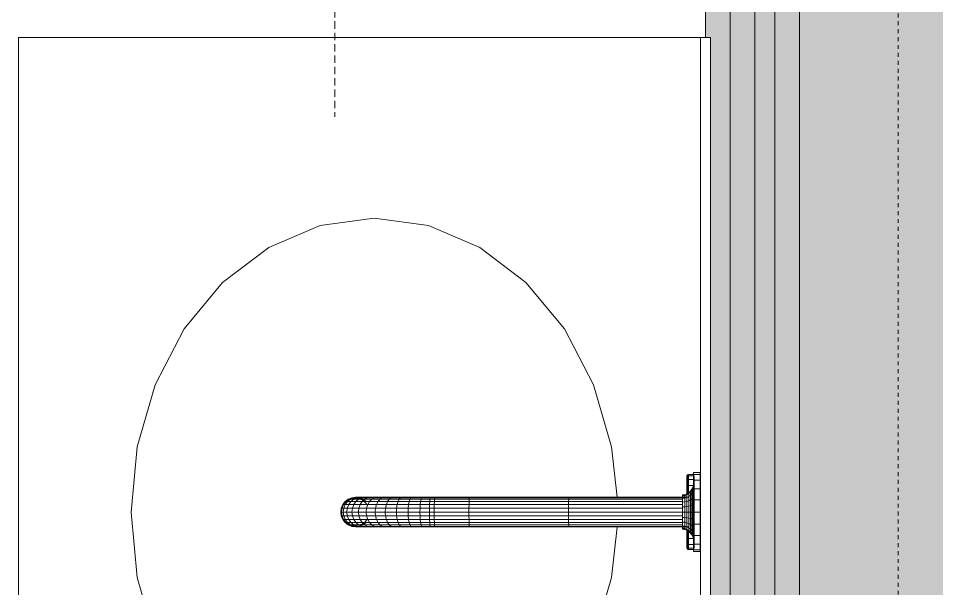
# Model space of a CAD drawing. Header units: inches. Extents: x -4058 to -1781, y 9814 to 12264.
# Drawn here: x -2938.57 to -2915.36, y 11463.67 to 11478.09 of the extents above; entities that cross this region are included whole.
import ezdxf

# ---------------------------------------------------------------- set-up
doc = ezdxf.new("R2010")
doc.units = ezdxf.units.IN
doc.header["$MEASUREMENT"] = 0
doc.linetypes.add('Dash 3_32_', pattern=[0.1875, 0.09375, -0.09375])
doc.linetypes.add('Hidden', pattern=[0.28125, 0.1875, -0.09375])
for name, color, linetype, lineweight in [('0-1', 7, 'Continuous', 5), ('0-2', 7, 'Continuous', 9), ('A-DETL-1', 90, 'Dash 3_32_', 9), ('A-WALL-1', 7, 'Continuous', 9), ('I-WALL-2', 10, 'Continuous', 5), ('I-WALL-3', 7, 'Continuous', 9), ('P-SANR-FIXT', 6, 'Continuous', 9), ('P-SANR-FIXT-1', 7, 'Hidden', 9), ('P-SANR-FIXT-2', 7, 'Continuous', 9)]:
    doc.layers.add(name, color=color, linetype=linetype, lineweight=lineweight)

# ---------------------------------------------------------------- blocks, each defined once
blk = doc.blocks.new('Plbg-Sink Wall Mounted-UH - T11839_dwg-791503-UNIT PLANS - 1ST FLOOR')
at = {"layer": 'P-SANR-FIXT'}
for p, q in [((-4.541, 1.001), (-4.548, 1.001)), ((-4.548, 0.993), (-4.548, 1.001)), ((-4.548, 0.952), (-4.541, 0.952)), ((-4.541, 1.001), (-4.371, 0.998)), ((-4.541, 0.952), (-4.541, 1.001)), ((-4.541, 0.952), (-4.374, 0.952)), ((-4.541, 0.952), (-4.541, 0.81)), ((-4.379, 0.937), (-4.385, 0.881)), ((-4.371, 0.998), (-4.379, 0.937)), ((-4.374, 0.952), (-4.371, 0.998)), ((-4.374, 0.952), (-4.369, 0.945)), ((-4.374, 0.952), (-4.374, 0.81)), ((-4.374, 0.952), (-4.374, 0.81)), ((-4.374, 0.952), (-4.369, 0.945)), ((-4.373, 0.923), (-4.374, 0.952)), ((-4.374, 0.952), (-4.369, 0.945)), ((-4.244, 0.949), (-4.374, 0.949)), ((-4.369, 0.945), (-4.374, 0.918)), ((-4.371, 0.998), (-4.369, 0.945)), ((-4.371, 0.998), (-4.369, 0.945)), ((-4.369, 0.945), (-4.369, 0.804)), ((-4.244, 0.949), (-4.222, 0.944)), ((-4.244, 0.949), (-4.244, 0.916)), ((-4.222, 0.944), (-4.208, 0.931)), ((-4.222, 0.912), (-4.222, 0.944)), ((-4.222, 0.944), (-4.222, 0.912)), ((-4.208, 0.931), (-4.204, 0.908)), ((-4.208, 0.931), (-4.208, 0.899)), ((-4.208, 0.931), (-4.208, 0.899)), ((-4.548, 0.81), (-4.541, 0.81)), ((-4.541, 0.81), (-4.374, 0.81)), ((-4.541, 0.81), (-4.541, 0.588)), ((-4.385, 0.881), (-4.386, 0.824)), ((-4.386, 0.784), (-4.386, 0.824)), ((-4.386, 0.824), (-4.382, 0.758)), ((-4.386, 0.824), (-4.386, 0.784)), ((-4.386, 0.784), (-4.386, 0.667)), ((-4.386, 0.667), (-4.386, 0.784)), ((-4.382, 0.758), (-4.37, 0.694)), ((-4.374, 0.81), (-4.374, 0.588)), ((-4.374, 0.81), (-4.369, 0.804)), ((-4.244, 0.916), (-4.369, 0.916)), ((-4.244, 0.821), (-4.369, 0.821)), ((-4.369, 0.804), (-4.369, 0.584)), ((-4.244, 0.916), (-4.222, 0.912)), ((-4.244, 0.916), (-4.244, 0.821)), ((-4.244, 0.821), (-4.222, 0.818)), ((-4.244, 0.821), (-4.244, 0.671)), ((-4.222, 0.912), (-4.222, 0.818)), ((-4.222, 0.912), (-4.208, 0.899)), ((-4.222, 0.818), (-4.222, 0.668)), ((-4.222, 0.818), (-4.208, 0.806)), ((-4.208, 0.899), (-4.204, 0.877)), ((-4.208, 0.899), (-4.208, 0.806)), ((-4.208, 0.899), (-4.204, 0.877)), ((-4.208, 0.806), (-4.204, 0.787)), ((-4.208, 0.806), (-4.208, 0.658)), ((-4.208, 0.806), (-4.204, 0.787)), ((-4.204, 0.877), (-4.204, 0.908)), ((-4.204, 0.908), (-4.204, 0.877)), ((-4.204, 0.908), (-4.204, 0.888)), ((-4.204, 0.858), (-4.204, 0.888)), ((-4.204, 0.888), (-4.204, 0.858)), ((-4.204, 0.877), (-4.204, 0.787)), ((-4.204, 0.787), (-4.204, 0.877)), ((-4.204, 0.877), (-4.204, 0.858)), ((-4.204, 0.877), (-4.204, 0.858)), ((-4.204, 0.461), (-4.204, 0.858)), ((-4.204, 0.858), (-4.204, 0.769)), ((-4.204, 0.858), (-4.204, 0.461)), ((-4.204, 0.858), (-4.204, 0.769)), ((-4.204, 0.787), (-4.204, 0.642)), ((-4.204, 0.642), (-4.204, 0.787)), ((-4.204, 0.787), (-4.204, 0.769)), ((-4.204, 0.787), (-4.204, 0.769)), ((-4.204, 0.628), (-4.204, 0.769)), ((-4.204, 0.769), (-4.204, 0.461)), ((-4.204, 0.628), (-4.204, 0.769)), ((-4.204, 0.461), (-4.204, 0.769)), ((-4.548, 0.596), (-4.548, 0.588)), ((-4.548, 0.588), (-4.541, 0.588)), ((-4.541, 0.588), (-4.374, 0.588)), ((-4.541, 0.588), (-4.541, 0.309)), ((-4.386, 0.667), (-4.386, 0.485)), ((-4.386, 0.485), (-4.386, 0.667)), ((-4.386, 0.485), (-4.386, 0.255)), ((-4.386, 0.342), (-4.386, 0.485)), ((-4.374, 0.588), (-4.369, 0.584)), ((-4.374, 0.588), (-4.374, 0.309)), ((-4.37, 0.694), (-4.353, 0.629)), ((-4.37, 0.558), (-4.353, 0.509)), ((-4.244, 0.671), (-4.369, 0.671)), ((-4.369, 0.655), (-4.353, 0.599)), ((-4.369, 0.584), (-4.369, 0.307)), ((-4.353, 0.629), (-4.332, 0.577)), ((-4.353, 0.599), (-4.353, 0.629)), ((-4.353, 0.629), (-4.353, 0.599)), ((-4.353, 0.599), (-4.332, 0.549)), ((-4.353, 0.599), (-4.353, 0.509)), ((-4.353, 0.509), (-4.332, 0.467)), ((-4.353, 0.509), (-4.353, 0.37)), ((-4.332, 0.577), (-4.298, 0.53)), ((-4.332, 0.549), (-4.332, 0.577)), ((-4.332, 0.549), (-4.298, 0.504)), ((-4.332, 0.549), (-4.332, 0.467)), ((-4.332, 0.467), (-4.298, 0.429)), ((-4.332, 0.467), (-4.332, 0.339)), ((-4.298, 0.53), (-4.253, 0.49)), ((-4.298, 0.504), (-4.298, 0.53)), ((-4.298, 0.504), (-4.253, 0.466)), ((-4.298, 0.504), (-4.298, 0.429)), ((-4.253, 0.49), (-4.201, 0.459)), ((-4.253, 0.466), (-4.253, 0.49)), ((-4.253, 0.466), (-4.201, 0.437)), ((-4.253, 0.466), (-4.253, 0.397)), ((-4.244, 0.671), (-4.222, 0.668)), ((-4.244, 0.671), (-4.244, 0.485)), ((-4.222, 0.668), (-4.222, 0.472)), ((-4.222, 0.668), (-4.208, 0.658)), ((-4.208, 0.658), (-4.204, 0.642)), ((-4.208, 0.658), (-4.208, 0.465)), ((-4.208, 0.658), (-4.204, 0.642)), ((-4.204, 0.642), (-4.204, 0.461)), ((-4.204, 0.461), (-4.204, 0.642)), ((-4.204, 0.642), (-4.204, 0.628)), ((-4.204, 0.642), (-4.204, 0.628)), ((-4.204, 0.461), (-4.204, 0.628)), ((-4.204, 0.461), (-4.204, 0.628)), ((-4.204, 0.461), (-4.204, 0.628)), ((-4.204, 0.461), (-4.204, 0.628)), ((-4.548, 0.309), (-4.548, 0.304)), ((-4.548, 0.309), (-4.541, 0.309)), ((-4.541, 0.309), (-4.374, 0.309)), ((-4.541, 0.309), (-4.541, 0)), ((-4.386, 0.255), (-4.386, 0)), ((-4.374, 0.309), (-4.369, 0.307)), ((-4.374, 0.309), (-4.374, 0)), ((-4.369, 0.405), (-4.353, 0.37)), ((-4.369, 0.307), (-4.369, 0)), ((-4.353, 0.37), (-4.332, 0.339)), ((-4.353, 0.37), (-4.353, 0.194)), ((-4.332, 0.339), (-4.298, 0.312)), ((-4.332, 0.339), (-4.332, 0.178)), ((-4.298, 0.429), (-4.253, 0.397)), ((-4.298, 0.429), (-4.298, 0.312)), ((-4.298, 0.312), (-4.253, 0.288)), ((-4.298, 0.312), (-4.298, 0.164)), ((-4.253, 0.397), (-4.201, 0.372)), ((-4.253, 0.397), (-4.253, 0.288)), ((-4.253, 0.288), (-4.201, 0.27)), ((-4.253, 0.288), (-4.253, 0.151)), ((-1.217, 0.377), (-4.251, 0.377)), ((-4.201, 0.459), (-4.147, 0.44)), ((-4.201, 0.437), (-4.201, 0.459)), ((-4.201, 0.437), (-4.147, 0.419)), ((-4.201, 0.437), (-4.201, 0.372)), ((-4.201, 0.372), (-4.147, 0.356)), ((-4.201, 0.372), (-4.201, 0.27)), ((-4.201, 0.27), (-4.147, 0.259)), ((-4.201, 0.27), (-4.201, 0.142)), ((-4.147, 0.44), (-4.093, 0.435)), ((-4.147, 0.419), (-4.147, 0.44)), ((-4.147, 0.419), (-4.093, 0.413)), ((-4.147, 0.419), (-4.147, 0.356)), ((-4.147, 0.356), (-4.093, 0.352)), ((-4.147, 0.356), (-4.147, 0.259)), ((-4.147, 0.259), (-4.093, 0.255)), ((-4.147, 0.259), (-4.147, 0.136)), ((-4.094, 0.383), (-4.133, 0.383)), ((-4.088, 0.389), (-4.094, 0.383)), ((-4.088, 0.37), (-4.094, 0.364)), ((-4.088, 0.315), (-4.094, 0.31)), ((-4.093, 0.435), (-4.088, 0.428)), ((-4.093, 0.413), (-4.093, 0.435)), ((-4.093, 0.435), (-4.088, 0.407)), ((-4.093, 0.413), (-4.093, 0.352)), ((-4.093, 0.413), (-4.088, 0.407)), ((-4.093, 0.413), (-4.088, 0.407)), ((-1.215, 0.364), (-4.093, 0.364)), ((-4.093, 0.352), (-4.088, 0.347)), ((-4.093, 0.352), (-4.093, 0.255)), ((-1.214, 0.326), (-4.093, 0.326)), ((-1.212, 0.266), (-4.093, 0.266)), ((-4.093, 0.255), (-4.088, 0.252)), ((-4.093, 0.255), (-4.093, 0.134)), ((-4.088, 0.407), (-4.088, 0.428)), ((-4.088, 0.428), (-4.088, 0.407)), ((-4.088, 0.389), (-4.088, 0.428)), ((-4.088, 0.377), (-4.088, 0.407)), ((-4.088, 0.407), (-4.088, 0.347)), ((-4.088, 0.407), (-4.088, 0.37)), ((-4.088, 0.407), (-4.088, 0.377)), ((-4.088, 0.37), (-4.088, 0.389)), ((-4.088, 0.389), (-4.088, 0.37)), ((-4.088, 0.37), (-4.088, 0.315)), ((-4.088, 0.347), (-4.088, 0.252)), ((-4.088, 0.347), (-4.088, 0.315)), ((-4.088, 0.315), (-4.088, 0.229)), ((-4.088, 0.252), (-4.088, 0.132)), ((-4.088, 0.252), (-4.088, 0.229)), ((1.295, 0.377), (-1.217, 0.377)), ((-1.215, 0.364), (-1.217, 0.377)), ((-1.214, 0.326), (-1.215, 0.364)), ((-1.215, 0.364), (1.299, 0.364)), ((-1.212, 0.266), (-1.214, 0.326)), ((1.302, 0.326), (-1.214, 0.326)), ((-1.211, 0.188), (-1.212, 0.266)), ((-1.212, 0.266), (1.304, 0.266)), ((1.295, 0.377), (2.171, 0.377)), ((1.299, 0.364), (1.295, 0.377)), ((1.302, 0.326), (1.299, 0.364)), ((1.299, 0.364), (2.175, 0.364)), ((1.304, 0.266), (1.302, 0.326)), ((1.302, 0.326), (2.179, 0.326)), ((1.306, 0.188), (1.304, 0.266)), ((1.304, 0.266), (2.182, 0.266)), ((2.28, 0.377), (2.171, 0.377)), ((2.175, 0.364), (2.171, 0.377)), ((2.287, 0.364), (2.175, 0.364)), ((2.179, 0.326), (2.175, 0.364)), ((2.293, 0.326), (2.179, 0.326)), ((2.182, 0.266), (2.179, 0.326)), ((2.298, 0.266), (2.182, 0.266)), ((2.184, 0.188), (2.182, 0.266)), ((2.492, 0.377), (2.28, 0.377)), ((2.287, 0.364), (2.28, 0.377)), ((2.293, 0.326), (2.287, 0.364)), ((2.506, 0.364), (2.287, 0.364)), ((2.298, 0.266), (2.293, 0.326)), ((2.519, 0.326), (2.293, 0.326)), ((2.302, 0.188), (2.298, 0.266)), ((2.53, 0.266), (2.298, 0.266)), ((2.749, 0.377), (2.492, 0.377)), ((2.506, 0.364), (2.492, 0.377)), ((2.519, 0.326), (2.506, 0.364)), ((2.506, 0.364), (2.774, 0.364)), ((2.53, 0.266), (2.519, 0.326)), ((2.798, 0.326), (2.519, 0.326)), ((2.539, 0.188), (2.53, 0.266)), ((2.53, 0.266), (2.818, 0.266)), ((2.749, 0.377), (2.994, 0.377)), ((2.774, 0.364), (2.749, 0.377)), ((2.798, 0.326), (2.774, 0.364)), ((2.774, 0.364), (3.032, 0.364)), ((2.818, 0.266), (2.798, 0.326)), ((2.798, 0.326), (3.068, 0.326)), ((2.833, 0.188), (2.818, 0.266)), ((2.818, 0.266), (3.099, 0.266)), ((3.225, 0.377), (2.994, 0.377)), ((3.032, 0.364), (2.994, 0.377)), ((3.068, 0.326), (3.032, 0.364)), ((3.032, 0.364), (3.276, 0.364)), ((3.099, 0.266), (3.068, 0.326)), ((3.324, 0.326), (3.068, 0.326)), ((3.122, 0.188), (3.099, 0.266)), ((3.099, 0.266), (3.365, 0.266)), ((3.225, 0.377), (3.437, 0.377)), ((3.276, 0.364), (3.225, 0.377)), ((3.324, 0.326), (3.276, 0.364)), ((3.276, 0.364), (3.499, 0.364)), ((3.365, 0.266), (3.324, 0.326)), ((3.324, 0.326), (3.557, 0.326)), ((3.396, 0.188), (3.365, 0.266)), ((3.365, 0.266), (3.607, 0.266)), ((3.629, 0.377), (3.437, 0.377)), ((3.499, 0.364), (3.437, 0.377)), ((3.557, 0.326), (3.499, 0.364)), ((3.499, 0.364), (3.7, 0.364)), ((3.607, 0.266), (3.557, 0.326)), ((3.766, 0.326), (3.557, 0.326)), ((3.645, 0.188), (3.607, 0.266)), ((3.607, 0.266), (3.823, 0.266)), ((3.629, 0.377), (3.796, 0.377)), ((3.7, 0.364), (3.629, 0.377)), ((3.766, 0.326), (3.7, 0.364)), ((3.7, 0.364), (3.875, 0.364)), ((3.823, 0.266), (3.766, 0.326)), ((3.766, 0.326), (3.948, 0.326)), ((3.935, 0.377), (3.796, 0.377)), ((3.87, 0.365), (3.796, 0.377)), ((3.867, 0.188), (3.823, 0.266)), ((3.823, 0.266), (4.011, 0.266)), ((3.929, 0.243), (3.874, 0.172)), ((3.948, 0.326), (3.875, 0.364)), ((3.875, 0.364), (4.02, 0.364)), ((3.984, 0.326), (3.906, 0.266)), ((3.928, 0.243), (3.999, 0.298)), ((4, 0.298), (3.929, 0.243)), ((3.935, 0.377), (4.043, 0.377)), ((4.02, 0.364), (3.935, 0.377)), ((4.011, 0.266), (3.948, 0.326)), ((4.1, 0.326), (3.948, 0.326)), ((4.075, 0.364), (3.984, 0.326)), ((3.999, 0.298), (4.082, 0.332)), ((3.999, 0.298), (4.083, 0.332)), ((3.999, 0.298), (4, 0.298)), ((4.083, 0.332), (4, 0.298)), ((4.06, 0.188), (4.011, 0.266)), ((4.011, 0.266), (4.169, 0.266)), ((4.1, 0.326), (4.02, 0.364)), ((4.02, 0.364), (4.134, 0.364)), ((4.117, 0.377), (4.043, 0.377)), ((4.134, 0.364), (4.043, 0.377)), ((4.172, 0.377), (4.075, 0.364)), ((4.082, 0.332), (4.083, 0.332)), ((4.172, 0.344), (4.083, 0.332)), ((4.169, 0.266), (4.1, 0.326)), ((4.1, 0.326), (4.219, 0.326)), ((4.172, 0.377), (4.107, 0.368)), ((4.117, 0.377), (4.154, 0.377)), ((4.212, 0.364), (4.117, 0.377)), ((4.219, 0.326), (4.134, 0.364)), ((4.134, 0.364), (4.212, 0.364)), ((4.154, 0.377), (4.136, 0.374)), ((4.168, 0.377), (4.142, 0.374)), ((4.172, 0.377), (4.144, 0.373)), ((4.172, 0.377), (4.144, 0.373)), ((4.172, 0.377), (4.144, 0.373)), ((4.168, 0.377), (4.154, 0.377)), ((4.251, 0.364), (4.154, 0.377)), ((4.172, 0.373), (4.155, 0.372)), ((4.168, 0.377), (4.172, 0.377)), ((4.265, 0.364), (4.168, 0.377)), ((4.221, 0.188), (4.169, 0.266)), ((4.169, 0.266), (4.292, 0.266)), ((4.27, 0.364), (4.172, 0.377)), ((4.27, 0.364), (4.172, 0.377)), ((4.27, 0.364), (4.172, 0.377)), ((4.27, 0.364), (4.172, 0.377)), ((4.172, 0.377), (4.172, 0.373)), ((4.27, 0.364), (4.172, 0.373)), ((4.27, 0.364), (4.172, 0.373)), ((4.261, 0.332), (4.172, 0.344)), ((4.301, 0.326), (4.212, 0.364)), ((4.212, 0.364), (4.251, 0.364)), ((4.292, 0.266), (4.219, 0.326)), ((4.301, 0.326), (4.219, 0.326)), ((4.341, 0.326), (4.251, 0.364)), ((4.251, 0.364), (4.265, 0.364)), ((4.344, 0.298), (4.261, 0.332)), ((4.356, 0.326), (4.265, 0.364)), ((4.265, 0.364), (4.27, 0.364)), ((4.36, 0.326), (4.27, 0.364)), ((4.36, 0.326), (4.27, 0.364)), ((4.36, 0.326), (4.27, 0.364)), ((4.36, 0.326), (4.27, 0.364)), ((4.36, 0.326), (4.27, 0.364)), ((4.359, 0.323), (4.27, 0.364)), ((4.348, 0.188), (4.292, 0.266)), ((4.292, 0.266), (4.377, 0.266)), ((4.377, 0.266), (4.301, 0.326)), ((4.301, 0.326), (4.341, 0.326)), ((4.418, 0.266), (4.341, 0.326)), ((4.356, 0.326), (4.341, 0.326)), ((4.433, 0.266), (4.356, 0.326)), ((4.438, 0.266), (4.359, 0.323)), ((4.438, 0.266), (4.359, 0.323)), ((4.438, 0.266), (4.36, 0.326)), ((4.438, 0.266), (4.36, 0.326)), ((4.438, 0.266), (4.36, 0.326)), ((4.438, 0.266), (4.36, 0.326)), ((4.435, 0.188), (4.377, 0.266)), ((4.377, 0.266), (4.418, 0.266)), ((4.478, 0.188), (4.418, 0.266)), ((4.418, 0.266), (4.433, 0.266)), ((4.493, 0.188), (4.433, 0.266)), ((4.498, 0.188), (4.438, 0.266)), ((4.498, 0.188), (4.438, 0.266)), ((4.498, 0.188), (4.438, 0.266)), ((4.498, 0.188), (4.438, 0.266)), ((4.498, 0.188), (4.438, 0.266)), ((4.495, 0.187), (4.438, 0.266)), ((-4.548, 0.011), (-4.548, 0)), ((-4.369, 0.213), (-4.353, 0.194)), ((-4.353, 0.194), (-4.332, 0.178)), ((-4.353, 0.194), (-4.353, 0)), ((-4.332, 0.178), (-4.298, 0.164)), ((-4.332, 0.178), (-4.332, 0)), ((-4.298, 0.164), (-4.253, 0.151)), ((-4.298, 0.164), (-4.298, 0)), ((-4.253, 0.151), (-4.201, 0.142)), ((-4.253, 0.151), (-4.253, 0)), ((-4.253, 0), (-4.201, 0)), ((-4.201, 0.142), (-4.147, 0.136)), ((-4.201, 0.142), (-4.201, 0)), ((-4.201, 0), (-4.147, 0)), ((-4.201, 0), (-4.201, -0.142)), ((-4.147, 0.136), (-4.093, 0.134)), ((-4.147, 0.136), (-4.147, 0)), ((-4.147, 0), (-4.093, 0)), ((-4.147, 0), (-4.147, -0.136)), ((-4.088, 0.229), (-4.094, 0.225)), ((-4.088, 0.12), (-4.094, 0.118)), ((-4.088, 0), (-4.094, 0)), ((-1.211, 0.188), (-4.093, 0.188)), ((-4.093, 0.134), (-4.088, 0.132)), ((-4.093, 0.134), (-4.093, 0)), ((-4.088, 0.132), (-4.093, 0)), ((-1.21, 0.097), (-4.093, 0.097)), ((-4.093, 0), (-4.093, -0.134)), ((-4.093, 0), (-4.088, 0)), ((-1.21, 0), (-4.093, 0)), ((-4.088, 0.229), (-4.088, 0.12)), ((-4.088, 0.132), (-4.088, 0)), ((-4.088, 0.132), (-4.088, 0.12)), ((-4.088, 0.12), (-4.088, 0)), ((-4.088, 0), (-4.088, -0.132)), ((-4.088, 0), (-4.088, -0.12)), ((-1.21, 0.097), (-1.211, 0.188)), ((1.306, 0.188), (-1.211, 0.188)), ((-1.21, 0), (-1.21, 0.097)), ((-1.21, 0.097), (1.308, 0.097)), ((-1.21, -0.098), (-1.21, 0)), ((1.308, 0), (-1.21, 0)), ((1.308, 0.097), (1.306, 0.188)), ((1.306, 0.188), (2.184, 0.188)), ((1.308, 0), (1.308, 0.097)), ((1.308, 0.097), (2.186, 0.097)), ((1.308, -0.098), (1.308, 0)), ((1.308, 0), (2.186, 0)), ((2.302, 0.188), (2.184, 0.188)), ((2.186, 0.097), (2.184, 0.188)), ((2.304, 0.097), (2.186, 0.097)), ((2.186, 0), (2.186, 0.097)), ((2.305, 0), (2.186, 0)), ((2.186, -0.098), (2.186, 0)), ((2.304, 0.097), (2.302, 0.188)), ((2.539, 0.188), (2.302, 0.188)), ((2.305, 0), (2.304, 0.097)), ((2.544, 0.097), (2.304, 0.097)), ((2.304, -0.098), (2.305, 0)), ((2.546, 0), (2.305, 0)), ((2.544, 0.097), (2.539, 0.188)), ((2.833, 0.188), (2.539, 0.188)), ((2.546, 0), (2.544, 0.097)), ((2.544, 0.097), (2.843, 0.097)), ((2.544, -0.098), (2.546, 0)), ((2.846, 0), (2.546, 0)), ((2.843, 0.097), (2.833, 0.188)), ((2.833, 0.188), (3.122, 0.188)), ((2.846, 0), (2.843, 0.097)), ((2.843, 0.097), (3.137, 0.097)), ((2.843, -0.098), (2.846, 0)), ((2.846, 0), (3.142, 0)), ((3.137, 0.097), (3.122, 0.188)), ((3.396, 0.188), (3.122, 0.188)), ((3.142, 0), (3.137, 0.097)), ((3.137, 0.097), (3.416, 0.097)), ((3.137, -0.098), (3.142, 0)), ((3.423, 0), (3.142, 0)), ((3.416, 0.097), (3.396, 0.188)), ((3.396, 0.188), (3.645, 0.188)), ((3.423, 0), (3.416, 0.097)), ((3.416, 0.097), (3.669, 0.097)), ((3.416, -0.098), (3.423, 0)), ((3.423, 0), (3.677, 0)), ((3.669, 0.097), (3.645, 0.188)), ((3.867, 0.188), (3.645, 0.188)), ((3.677, 0), (3.669, 0.097)), ((3.669, 0.097), (3.894, 0.097)), ((3.669, -0.098), (3.677, 0)), ((3.904, 0), (3.677, 0)), ((3.894, 0.097), (3.867, 0.188)), ((3.867, 0.188), (4.06, 0.188)), ((3.904, 0), (3.894, 0.097)), ((3.894, 0.097), (4.09, 0.097)), ((3.894, -0.098), (3.904, 0)), ((3.904, 0), (4.101, 0)), ((4.09, 0.097), (4.06, 0.188)), ((4.221, 0.188), (4.06, 0.188)), ((4.101, 0), (4.09, 0.097)), ((4.09, 0.097), (4.254, 0.097)), ((4.09, -0.098), (4.101, 0)), ((4.266, 0), (4.101, 0)), ((4.254, 0.097), (4.221, 0.188)), ((4.221, 0.188), (4.348, 0.188)), ((4.266, 0), (4.254, 0.097)), ((4.254, 0.097), (4.383, 0.097)), ((4.383, 0.097), (4.348, 0.188)), ((4.435, 0.188), (4.348, 0.188)), ((4.395, 0), (4.383, 0.097)), ((4.383, 0.097), (4.472, 0.097)), ((4.472, 0.097), (4.435, 0.188)), ((4.435, 0.188), (4.478, 0.188)), ((4.485, 0), (4.472, 0.097)), ((4.472, 0.097), (4.515, 0.097)), ((4.515, 0.097), (4.478, 0.188)), ((4.493, 0.188), (4.478, 0.188)), ((4.531, 0.097), (4.493, 0.188)), ((4.493, 0.188), (4.498, 0.188)), ((4.498, 0.188), (4.495, 0.187)), ((4.536, 0.097), (4.495, 0.187)), ((4.536, 0.097), (4.495, 0.187)), ((4.536, 0.097), (4.498, 0.188)), ((4.536, 0.097), (4.498, 0.188)), ((4.536, 0.097), (4.498, 0.188)), ((4.536, 0.097), (4.498, 0.188)), ((4.528, 0), (4.515, 0.097)), ((4.515, 0.097), (4.531, 0.097)), ((4.544, 0), (4.531, 0.097)), ((4.531, 0.097), (4.536, 0.097)), ((4.549, 0), (4.536, 0.097)), ((4.549, 0), (4.536, 0.097)), ((4.549, 0), (4.536, 0.097)), ((4.549, 0), (4.536, 0.097)), ((4.549, 0), (4.536, 0.097)), ((4.544, 0.011), (4.536, 0.097)), ((-4.548, 0), (-4.541, 0)), ((-4.541, 0), (-4.374, 0)), ((-4.541, 0), (-4.541, -0.309)), ((-4.386, 0), (-4.386, -0.255)), ((-4.374, 0), (-4.369, 0)), ((-4.374, 0), (-4.374, -0.309)), ((-4.369, 0), (-4.369, -0.307)), ((-4.369, 0), (-4.353, 0)), ((-4.369, -0.213), (-4.353, -0.194)), ((-4.353, 0), (-4.332, 0)), ((-4.353, 0), (-4.353, -0.194)), ((-4.353, -0.194), (-4.332, -0.178)), ((-4.353, -0.194), (-4.353, -0.37)), ((-4.332, 0), (-4.298, 0)), ((-4.332, 0), (-4.332, -0.178)), ((-4.332, -0.178), (-4.298, -0.164)), ((-4.332, -0.178), (-4.332, -0.339)), ((-4.298, 0), (-4.253, 0)), ((-4.298, 0), (-4.298, -0.164)), ((-4.298, -0.164), (-4.253, -0.151)), ((-4.298, -0.164), (-4.298, -0.312)), ((-4.253, 0), (-4.253, -0.151)), ((-4.253, -0.151), (-4.201, -0.142)), ((-4.253, -0.151), (-4.253, -0.288)), ((-4.201, -0.142), (-4.147, -0.136)), ((-4.201, -0.142), (-4.201, -0.27)), ((-4.147, -0.136), (-4.093, -0.134)), ((-4.147, -0.136), (-4.147, -0.259)), ((-4.088, -0.12), (-4.094, -0.118)), ((-4.088, -0.229), (-4.094, -0.225)), ((-1.21, -0.098), (-4.093, -0.098)), ((-4.093, -0.134), (-4.088, -0.132)), ((-4.093, -0.134), (-4.093, -0.255)), ((-1.211, -0.188), (-4.093, -0.188)), ((-4.088, -0.12), (-4.088, -0.229)), ((-4.088, -0.132), (-4.088, -0.12)), ((-4.088, -0.132), (-4.088, -0.252)), ((-4.088, -0.229), (-4.088, -0.315)), ((-4.088, -0.252), (-4.088, -0.229)), ((-1.212, -0.266), (-1.211, -0.188)), ((-1.211, -0.188), (-1.21, -0.098)), ((1.306, -0.188), (-1.211, -0.188)), ((-1.21, -0.098), (1.308, -0.098)), ((1.304, -0.266), (1.306, -0.188)), ((1.306, -0.188), (1.308, -0.098)), ((1.306, -0.188), (2.184, -0.188)), ((1.308, -0.098), (2.186, -0.098)), ((2.182, -0.266), (2.184, -0.188)), ((2.184, -0.188), (2.186, -0.098)), ((2.302, -0.188), (2.184, -0.188)), ((2.304, -0.098), (2.186, -0.098)), ((2.298, -0.266), (2.302, -0.188)), ((2.302, -0.188), (2.304, -0.098)), ((2.539, -0.188), (2.302, -0.188)), ((2.544, -0.098), (2.304, -0.098)), ((2.53, -0.266), (2.539, -0.188)), ((2.539, -0.188), (2.544, -0.098)), ((2.833, -0.188), (2.539, -0.188)), ((2.544, -0.098), (2.843, -0.098)), ((2.818, -0.266), (2.833, -0.188)), ((2.833, -0.188), (2.843, -0.098)), ((2.833, -0.188), (3.122, -0.188)), ((2.843, -0.098), (3.137, -0.098)), ((3.099, -0.266), (3.122, -0.188)), ((3.122, -0.188), (3.137, -0.098)), ((3.396, -0.188), (3.122, -0.188)), ((3.137, -0.098), (3.416, -0.098)), ((3.365, -0.266), (3.396, -0.188)), ((3.396, -0.188), (3.416, -0.098)), ((3.396, -0.188), (3.645, -0.188)), ((3.416, -0.098), (3.669, -0.098)), ((3.607, -0.266), (3.645, -0.188)), ((3.645, -0.188), (3.669, -0.098)), ((3.867, -0.188), (3.645, -0.188)), ((3.669, -0.098), (3.894, -0.098)), ((3.823, -0.266), (3.867, -0.188)), ((3.867, -0.188), (3.894, -0.098)), ((3.867, -0.188), (4.06, -0.188)), ((3.928, -0.243), (3.873, -0.172)), ((3.894, -0.098), (4.09, -0.098)), ((4.011, -0.266), (4.06, -0.188)), ((4.06, -0.188), (4.09, -0.098)), ((4.221, -0.188), (4.06, -0.188)), ((4.09, -0.098), (4.254, -0.098)), ((4.169, -0.266), (4.221, -0.188)), ((4.221, -0.188), (4.254, -0.098)), ((4.221, -0.188), (4.348, -0.188)), ((4.254, -0.098), (4.266, 0)), ((4.254, -0.098), (4.383, -0.098)), ((4.266, 0), (4.395, 0)), ((4.292, -0.266), (4.348, -0.188)), ((4.348, -0.188), (4.383, -0.098)), ((4.435, -0.188), (4.348, -0.188)), ((4.377, -0.266), (4.435, -0.188)), ((4.383, -0.098), (4.395, 0)), ((4.383, -0.098), (4.472, -0.098)), ((4.485, 0), (4.395, 0)), ((4.418, -0.266), (4.478, -0.188)), ((4.433, -0.266), (4.493, -0.188)), ((4.435, -0.188), (4.472, -0.098)), ((4.435, -0.188), (4.478, -0.188)), ((4.438, -0.266), (4.495, -0.187)), ((4.438, -0.266), (4.495, -0.187)), ((4.438, -0.266), (4.498, -0.188)), ((4.438, -0.266), (4.498, -0.188)), ((4.438, -0.266), (4.498, -0.188)), ((4.438, -0.266), (4.498, -0.188)), ((4.472, -0.098), (4.485, 0)), ((4.472, -0.098), (4.515, -0.098)), ((4.478, -0.188), (4.515, -0.098)), ((4.493, -0.188), (4.478, -0.188)), ((4.485, 0), (4.528, 0)), ((4.493, -0.188), (4.531, -0.098)), ((4.493, -0.188), (4.498, -0.188)), ((4.495, -0.187), (4.536, -0.098)), ((4.498, -0.188), (4.495, -0.187)), ((4.498, -0.188), (4.536, -0.098)), ((4.498, -0.188), (4.536, -0.098)), ((4.498, -0.188), (4.536, -0.098)), ((4.498, -0.188), (4.536, -0.098)), ((4.498, -0.188), (4.536, -0.098)), ((4.515, -0.098), (4.528, 0)), ((4.515, -0.098), (4.531, -0.098)), ((4.544, 0), (4.528, 0)), ((4.531, -0.098), (4.544, 0)), ((4.531, -0.098), (4.536, -0.098)), ((4.536, -0.098), (4.549, 0)), ((4.536, -0.098), (4.549, 0)), ((4.536, -0.098), (4.545, 0)), ((4.536, -0.098), (4.549, 0)), ((4.536, -0.098), (4.545, 0)), ((4.536, -0.098), (4.549, 0)), ((4.544, 0), (4.549, 0)), ((4.549, 0), (4.545, 0)), ((-4.548, -0.309), (-4.541, -0.309)), ((-4.541, -0.309), (-4.374, -0.309)), ((-4.541, -0.309), (-4.541, -0.588)), ((-4.386, -0.255), (-4.386, -0.485)), ((-4.386, -0.485), (-4.386, -0.342)), ((-4.374, -0.309), (-4.369, -0.307)), ((-4.374, -0.309), (-4.374, -0.588)), ((-4.369, -0.307), (-4.369, -0.584)), ((-4.369, -0.405), (-4.353, -0.37)), ((-4.353, -0.37), (-4.332, -0.339)), ((-4.353, -0.37), (-4.353, -0.509)), ((-4.332, -0.339), (-4.298, -0.312)), ((-4.332, -0.339), (-4.332, -0.467)), ((-4.332, -0.467), (-4.298, -0.429)), ((-4.298, -0.312), (-4.253, -0.288)), ((-4.298, -0.312), (-4.298, -0.429)), ((-4.298, -0.429), (-4.253, -0.397)), ((-4.298, -0.429), (-4.298, -0.504)), ((-4.253, -0.288), (-4.201, -0.27)), ((-4.253, -0.288), (-4.253, -0.397)), ((-4.253, -0.397), (-4.201, -0.372)), ((-4.253, -0.397), (-4.253, -0.466)), ((-4.253, -0.466), (-4.201, -0.437)), ((-4.253, -0.49), (-4.201, -0.459)), ((-1.217, -0.377), (-4.251, -0.377)), ((-4.204, -0.461), (-4.204, -0.642)), ((-4.204, -0.642), (-4.204, -0.461)), ((-4.204, -0.461), (-4.204, -0.858)), ((-4.204, -0.858), (-4.204, -0.461)), ((-4.204, -0.461), (-4.204, -0.628)), ((-4.204, -0.461), (-4.204, -0.628)), ((-4.204, -0.461), (-4.204, -0.769)), ((-4.204, -0.461), (-4.204, -0.628)), ((-4.204, -0.461), (-4.204, -0.628)), ((-4.204, -0.461), (-4.204, -0.769)), ((-4.201, -0.27), (-4.147, -0.259)), ((-4.201, -0.27), (-4.201, -0.372)), ((-4.201, -0.372), (-4.147, -0.356)), ((-4.201, -0.372), (-4.201, -0.437)), ((-4.201, -0.437), (-4.147, -0.419)), ((-4.201, -0.437), (-4.201, -0.459)), ((-4.201, -0.459), (-4.147, -0.44)), ((-4.147, -0.259), (-4.093, -0.255)), ((-4.147, -0.259), (-4.147, -0.356)), ((-4.147, -0.356), (-4.093, -0.352)), ((-4.147, -0.356), (-4.147, -0.419)), ((-4.147, -0.419), (-4.093, -0.413)), ((-4.147, -0.419), (-4.147, -0.44)), ((-4.147, -0.44), (-4.093, -0.435)), ((-4.094, -0.383), (-4.133, -0.383)), ((-4.088, -0.315), (-4.094, -0.31)), ((-4.088, -0.37), (-4.094, -0.364)), ((-4.088, -0.389), (-4.094, -0.383)), ((-4.093, -0.255), (-4.088, -0.252)), ((-4.093, -0.255), (-4.093, -0.352)), ((-1.212, -0.266), (-4.093, -0.266)), ((-1.214, -0.326), (-4.093, -0.326)), ((-4.093, -0.352), (-4.088, -0.347)), ((-4.093, -0.352), (-4.093, -0.413)), ((-1.215, -0.364), (-4.093, -0.364)), ((-4.093, -0.413), (-4.088, -0.407)), ((-4.093, -0.413), (-4.088, -0.407)), ((-4.093, -0.413), (-4.088, -0.407)), ((-4.088, -0.407), (-4.093, -0.435)), ((-4.093, -0.435), (-4.093, -0.413)), ((-4.093, -0.413), (-4.093, -0.435)), ((-4.093, -0.435), (-4.088, -0.428)), ((-4.093, -0.435), (-4.088, -0.428)), ((-4.088, -0.252), (-4.088, -0.347)), ((-4.088, -0.315), (-4.088, -0.37)), ((-4.088, -0.347), (-4.088, -0.315)), ((-4.088, -0.347), (-4.088, -0.407)), ((-4.088, -0.37), (-4.088, -0.389)), ((-4.088, -0.389), (-4.088, -0.37)), ((-4.088, -0.407), (-4.088, -0.37)), ((-4.088, -0.407), (-4.088, -0.377)), ((-4.088, -0.407), (-4.088, -0.377)), ((-4.088, -0.428), (-4.088, -0.389)), ((-4.088, -0.407), (-4.088, -0.428)), ((-4.088, -0.428), (-4.088, -0.407)), ((-1.217, -0.377), (-1.215, -0.364)), ((1.295, -0.377), (-1.217, -0.377)), ((-1.215, -0.364), (-1.214, -0.326)), ((-1.215, -0.364), (1.299, -0.364)), ((-1.214, -0.326), (-1.212, -0.266)), ((1.302, -0.326), (-1.214, -0.326)), ((-1.212, -0.266), (1.304, -0.266)), ((1.295, -0.377), (1.299, -0.364)), ((1.295, -0.377), (2.171, -0.377)), ((1.299, -0.364), (1.302, -0.326)), ((1.299, -0.364), (2.175, -0.364)), ((1.302, -0.326), (1.304, -0.266)), ((1.302, -0.326), (2.179, -0.326)), ((1.304, -0.266), (2.182, -0.266)), ((2.171, -0.377), (2.175, -0.364)), ((2.28, -0.377), (2.171, -0.377)), ((2.175, -0.364), (2.179, -0.326)), ((2.287, -0.364), (2.175, -0.364)), ((2.179, -0.326), (2.182, -0.266)), ((2.293, -0.326), (2.179, -0.326)), ((2.298, -0.266), (2.182, -0.266)), ((2.28, -0.377), (2.287, -0.364)), ((2.492, -0.377), (2.28, -0.377)), ((2.287, -0.364), (2.293, -0.326)), ((2.506, -0.364), (2.287, -0.364)), ((2.293, -0.326), (2.298, -0.266)), ((2.519, -0.326), (2.293, -0.326)), ((2.53, -0.266), (2.298, -0.266)), ((2.492, -0.377), (2.506, -0.364)), ((2.749, -0.377), (2.492, -0.377)), ((2.506, -0.364), (2.519, -0.326)), ((2.506, -0.364), (2.774, -0.364)), ((2.519, -0.326), (2.53, -0.266)), ((2.798, -0.326), (2.519, -0.326)), ((2.53, -0.266), (2.818, -0.266)), ((2.749, -0.377), (2.774, -0.364)), ((2.749, -0.377), (2.994, -0.377)), ((2.774, -0.364), (2.798, -0.326)), ((2.774, -0.364), (3.032, -0.364)), ((2.798, -0.326), (2.818, -0.266)), ((2.798, -0.326), (3.068, -0.326)), ((2.818, -0.266), (3.099, -0.266)), ((2.994, -0.377), (3.032, -0.364)), ((3.225, -0.377), (2.994, -0.377)), ((3.032, -0.364), (3.068, -0.326)), ((3.032, -0.364), (3.276, -0.364)), ((3.068, -0.326), (3.099, -0.266)), ((3.324, -0.326), (3.068, -0.326)), ((3.099, -0.266), (3.365, -0.266)), ((3.225, -0.377), (3.276, -0.364)), ((3.225, -0.377), (3.437, -0.377)), ((3.276, -0.364), (3.324, -0.326)), ((3.276, -0.364), (3.499, -0.364)), ((3.324, -0.326), (3.365, -0.266)), ((3.324, -0.326), (3.557, -0.326)), ((3.365, -0.266), (3.607, -0.266)), ((3.437, -0.377), (3.499, -0.364)), ((3.629, -0.377), (3.437, -0.377)), ((3.499, -0.364), (3.557, -0.326)), ((3.499, -0.364), (3.7, -0.364)), ((3.557, -0.326), (3.607, -0.266)), ((3.766, -0.326), (3.557, -0.326)), ((3.607, -0.266), (3.823, -0.266)), ((3.629, -0.377), (3.7, -0.364)), ((3.629, -0.377), (3.796, -0.377)), ((3.7, -0.364), (3.766, -0.326)), ((3.7, -0.364), (3.875, -0.364)), ((3.766, -0.326), (3.823, -0.266)), ((3.766, -0.326), (3.948, -0.326)), ((3.796, -0.377), (3.87, -0.365)), ((3.935, -0.377), (3.796, -0.377)), ((3.823, -0.266), (4.011, -0.266)), ((3.875, -0.364), (3.948, -0.326)), ((3.875, -0.364), (4.02, -0.364)), ((3.906, -0.266), (3.984, -0.326)), ((3.999, -0.298), (3.928, -0.243)), ((3.929, -0.243), (4, -0.298)), ((3.935, -0.377), (4.02, -0.364)), ((3.935, -0.377), (4.043, -0.377)), ((3.948, -0.326), (4.011, -0.266)), ((4.1, -0.326), (3.948, -0.326)), ((3.984, -0.326), (4.075, -0.364)), ((3.999, -0.298), (4, -0.298)), ((4.082, -0.332), (4, -0.298)), ((4, -0.298), (4.083, -0.332)), ((4.011, -0.266), (4.169, -0.266)), ((4.02, -0.364), (4.1, -0.326)), ((4.02, -0.364), (4.134, -0.364)), ((4.043, -0.377), (4.134, -0.364)), ((4.117, -0.377), (4.043, -0.377)), ((4.075, -0.364), (4.172, -0.377)), ((4.082, -0.332), (4.083, -0.332)), ((4.083, -0.332), (4.172, -0.344)), ((4.1, -0.326), (4.169, -0.266)), ((4.1, -0.326), (4.219, -0.326)), ((4.107, -0.368), (4.172, -0.377)), ((4.117, -0.377), (4.212, -0.364)), ((4.117, -0.377), (4.154, -0.377)), ((4.134, -0.364), (4.219, -0.326)), ((4.134, -0.364), (4.212, -0.364)), ((4.136, -0.374), (4.154, -0.377)), ((4.142, -0.374), (4.168, -0.377)), ((4.144, -0.373), (4.172, -0.377)), ((4.144, -0.373), (4.172, -0.377)), ((4.154, -0.377), (4.251, -0.364)), ((4.168, -0.377), (4.154, -0.377)), ((4.155, -0.372), (4.172, -0.373)), ((4.155, -0.372), (4.172, -0.373)), ((4.168, -0.377), (4.265, -0.364)), ((4.168, -0.377), (4.172, -0.377)), ((4.169, -0.266), (4.292, -0.266)), ((4.172, -0.344), (4.261, -0.332)), ((4.172, -0.377), (4.27, -0.364)), ((4.172, -0.377), (4.27, -0.364)), ((4.172, -0.377), (4.27, -0.364)), ((4.172, -0.377), (4.27, -0.364)), ((4.172, -0.377), (4.27, -0.364)), ((4.172, -0.373), (4.27, -0.364)), ((4.172, -0.377), (4.172, -0.373)), ((4.212, -0.364), (4.301, -0.326)), ((4.212, -0.364), (4.251, -0.364)), ((4.219, -0.326), (4.292, -0.266)), ((4.301, -0.326), (4.219, -0.326)), ((4.251, -0.364), (4.341, -0.326)), ((4.251, -0.364), (4.265, -0.364)), ((4.344, -0.298), (4.261, -0.332)), ((4.261, -0.332), (4.344, -0.298)), ((4.265, -0.364), (4.356, -0.326)), ((4.265, -0.364), (4.27, -0.364)), ((4.27, -0.364), (4.359, -0.323)), ((4.27, -0.364), (4.359, -0.323)), ((4.27, -0.364), (4.36, -0.326)), ((4.27, -0.364), (4.36, -0.326)), ((4.27, -0.364), (4.36, -0.326)), ((4.27, -0.364), (4.36, -0.326)), ((4.292, -0.266), (4.377, -0.266)), ((4.301, -0.326), (4.377, -0.266)), ((4.301, -0.326), (4.341, -0.326)), ((4.341, -0.326), (4.418, -0.266)), ((4.356, -0.326), (4.341, -0.326)), ((4.344, -0.298), (4.415, -0.243)), ((4.344, -0.298), (4.415, -0.243)), ((4.344, -0.298), (4.415, -0.243)), ((4.356, -0.326), (4.433, -0.266)), ((4.359, -0.323), (4.438, -0.266)), ((4.36, -0.326), (4.438, -0.266)), ((4.36, -0.326), (4.438, -0.266)), ((4.36, -0.326), (4.438, -0.266)), ((4.36, -0.326), (4.438, -0.266)), ((4.36, -0.326), (4.438, -0.266)), ((4.377, -0.266), (4.418, -0.266)), ((4.418, -0.266), (4.433, -0.266)), ((-4.548, -0.588), (-4.541, -0.588)), ((-4.541, -0.588), (-4.374, -0.588)), ((-4.541, -0.588), (-4.541, -0.81)), ((-4.386, -0.485), (-4.386, -0.667)), ((-4.386, -0.667), (-4.386, -0.485)), ((-4.386, -0.667), (-4.386, -0.784)), ((-4.386, -0.784), (-4.386, -0.667)), ((-4.382, -0.758), (-4.37, -0.694)), ((-4.374, -0.588), (-4.369, -0.584)), ((-4.369, -0.584), (-4.374, -0.81)), ((-4.374, -0.588), (-4.374, -0.81)), ((-4.369, -0.584), (-4.372, -0.573)), ((-4.37, -0.694), (-4.353, -0.629)), ((-4.369, -0.557), (-4.353, -0.509)), ((-4.369, -0.584), (-4.369, -0.804)), ((-4.369, -0.655), (-4.353, -0.599)), ((-4.244, -0.671), (-4.369, -0.671)), ((-4.353, -0.509), (-4.332, -0.467)), ((-4.353, -0.509), (-4.353, -0.599)), ((-4.353, -0.599), (-4.332, -0.549)), ((-4.353, -0.629), (-4.332, -0.577)), ((-4.353, -0.599), (-4.353, -0.629)), ((-4.353, -0.629), (-4.353, -0.599)), ((-4.332, -0.467), (-4.332, -0.549)), ((-4.332, -0.549), (-4.298, -0.504)), ((-4.332, -0.577), (-4.298, -0.53)), ((-4.332, -0.549), (-4.332, -0.577)), ((-4.298, -0.504), (-4.253, -0.466)), ((-4.298, -0.53), (-4.253, -0.49)), ((-4.298, -0.504), (-4.298, -0.53)), ((-4.253, -0.466), (-4.253, -0.49)), ((-4.244, -0.485), (-4.244, -0.671)), ((-4.244, -0.671), (-4.222, -0.668)), ((-4.244, -0.671), (-4.244, -0.821)), ((-4.222, -0.472), (-4.222, -0.668)), ((-4.222, -0.668), (-4.208, -0.658)), ((-4.222, -0.668), (-4.222, -0.818)), ((-4.208, -0.465), (-4.208, -0.658)), ((-4.208, -0.658), (-4.204, -0.642)), ((-4.208, -0.658), (-4.204, -0.642)), ((-4.208, -0.658), (-4.208, -0.806)), ((-4.204, -0.642), (-4.204, -0.628)), ((-4.204, -0.642), (-4.204, -0.628)), ((-4.204, -0.628), (-4.204, -0.769)), ((-4.204, -0.628), (-4.204, -0.769)), ((-4.204, -0.642), (-4.204, -0.787)), ((-4.204, -0.787), (-4.204, -0.642)), ((-4.548, -0.81), (-4.541, -0.81)), ((-4.541, -0.81), (-4.374, -0.81)), ((-4.541, -0.81), (-4.541, -0.952)), ((-4.386, -0.824), (-4.382, -0.758)), ((-4.386, -0.784), (-4.386, -0.824)), ((-4.386, -0.824), (-4.386, -0.784)), ((-4.385, -0.881), (-4.386, -0.824)), ((-4.379, -0.937), (-4.385, -0.881)), ((-4.374, -0.81), (-4.369, -0.804)), ((-4.374, -0.81), (-4.374, -0.952)), ((-4.369, -0.945), (-4.374, -0.918)), ((-4.369, -0.804), (-4.369, -0.945)), ((-4.244, -0.821), (-4.369, -0.821)), ((-4.244, -0.916), (-4.369, -0.916)), ((-4.244, -0.821), (-4.222, -0.818)), ((-4.244, -0.821), (-4.244, -0.916)), ((-4.244, -0.916), (-4.222, -0.912)), ((-4.244, -0.916), (-4.244, -0.949)), ((-4.222, -0.818), (-4.208, -0.806)), ((-4.222, -0.818), (-4.222, -0.912)), ((-4.222, -0.912), (-4.208, -0.899)), ((-4.222, -0.912), (-4.222, -0.944)), ((-4.222, -0.944), (-4.222, -0.912)), ((-4.208, -0.806), (-4.204, -0.787)), ((-4.208, -0.806), (-4.204, -0.787)), ((-4.208, -0.806), (-4.208, -0.899)), ((-4.208, -0.899), (-4.204, -0.877)), ((-4.208, -0.899), (-4.204, -0.877)), ((-4.208, -0.899), (-4.208, -0.931)), ((-4.208, -0.931), (-4.208, -0.899)), ((-4.208, -0.931), (-4.204, -0.908)), ((-4.204, -0.787), (-4.204, -0.769)), ((-4.204, -0.787), (-4.204, -0.769)), ((-4.204, -0.858), (-4.204, -0.769)), ((-4.204, -0.858), (-4.204, -0.769)), ((-4.204, -0.787), (-4.204, -0.877)), ((-4.204, -0.877), (-4.204, -0.787)), ((-4.204, -0.877), (-4.204, -0.858)), ((-4.204, -0.877), (-4.204, -0.858)), ((-4.204, -0.858), (-4.204, -0.888)), ((-4.204, -0.888), (-4.204, -0.858)), ((-4.204, -0.877), (-4.204, -0.908)), ((-4.204, -0.908), (-4.204, -0.877)), ((-4.204, -0.908), (-4.204, -0.888)), ((-4.548, -0.952), (-4.541, -0.952)), ((-4.548, -0.993), (-4.548, -1.001)), ((-4.548, -1.001), (-4.541, -1.001)), ((-4.541, -0.952), (-4.374, -0.952)), ((-4.541, -0.952), (-4.541, -1.001)), ((-4.541, -1.001), (-4.374, -1.001)), ((-4.369, -0.994), (-4.379, -0.937)), ((-4.374, -0.952), (-4.369, -0.945)), ((-4.374, -0.952), (-4.369, -0.945)), ((-4.369, -0.945), (-4.374, -1.001)), ((-4.244, -0.949), (-4.374, -0.949)), ((-4.374, -0.952), (-4.374, -1.001)), ((-4.374, -1.001), (-4.369, -0.994)), ((-4.369, -0.945), (-4.369, -0.994)), ((-4.369, -0.994), (-4.369, -0.945)), ((-4.244, -0.949), (-4.222, -0.944)), ((-4.222, -0.944), (-4.208, -0.931))]:
    blk.add_line(p, q, dxfattribs=at)
blk = doc.blocks.new('Plbg-Sink Wall Mounted-UH - Sink-403447-UNIT PLANS - 1ST FLOOR')
at = {"layer": 'P-SANR-FIXT-1'}
blk.add_line((-15, -10), (-10, -10), dxfattribs=at)
at = {"layer": 'P-SANR-FIXT-2'}
for p, q in [((-12, -0.5), (-12, -0.75)), ((12, -0.5), (-12, -0.5)), ((-12, -0.75), (12, -0.75)), ((-12, -0.75), (-12, -18)), ((-12, -18), (12, -18))]:
    blk.add_line(p, q, dxfattribs=at)
at = {"layer": 'P-SANR-FIXT-2', "flags": 128}
for points in [[(-7.431, -9), (-7.244, -7.631), (-6.695, -6.332), (-5.809, -5.165), (-4.632, -4.192), (-3.222, -3.459), (-1.651, -3.004), (-0.379, -2.858)], [(0.379, -2.858), (1.657, -3.004), (3.228, -3.459), (4.638, -4.192), (5.815, -5.165), (6.179, -5.578)], [(7.437, -9), (7.25, -10.369), (6.701, -11.668), (5.815, -12.835), (4.638, -13.808), (3.228, -14.541), (1.657, -14.996), (0.003, -15.15), (-1.651, -14.996), (-3.222, -14.541), (-4.632, -13.808), (-5.809, -12.835), (-6.695, -11.668), (-7.244, -10.369), (-7.431, -9)]]:
    blk.add_lwpolyline(points, dxfattribs=at)
at = {"rotation": 270.0000000000001}
blk.add_blockref('Plbg-Sink Wall Mounted-UH - T11839_dwg-791503-UNIT PLANS - 1ST FLOOR', (0, -5.299), dxfattribs=at)
blk = doc.blocks.new('CTR - 1st Phase - Common Walls_rvt-1-UNIT PLANS - 1ST FLOOR')
at = {"layer": 'I-WALL-2'}
blk.add_hatch(color=256, dxfattribs=at).paths.add_polyline_path([(-2913.324, 11284.289), (-2913.324, 11646.739), (-2918.824, 11646.739), (-2918.824, 11284.289)], flags=0)
h = blk.add_hatch(color=256, dxfattribs=at)
h.paths.add_polyline_path([(-2920.574, 11284.289), (-2920.574, 11400.852), (-2921.199, 11400.852), (-2921.199, 11284.289)], flags=0)
h.paths.add_polyline_path([(-2920.574, 11404.352), (-2920.574, 11445.852), (-2921.199, 11445.852), (-2921.199, 11404.352)], flags=0)
h.paths.add_polyline_path([(-2920.574, 11449.352), (-2920.574, 11541.227), (-2921.199, 11541.227), (-2921.199, 11477.602), (-2921.074, 11477.602), (-2921.074, 11453.602), (-2921.199, 11453.602), (-2921.199, 11449.352)], flags=0)
h.paths.add_polyline_path([(-2920.574, 11544.727), (-2920.574, 11641.239), (-2921.199, 11641.239), (-2921.199, 11544.727)], flags=0)
h = blk.add_hatch(color=256, dxfattribs=at)
h.paths.add_polyline_path([(-2919.949, 11284.289), (-2919.949, 11400.852), (-2920.574, 11400.852), (-2920.574, 11284.289)], flags=0)
h.paths.add_polyline_path([(-2919.949, 11404.352), (-2919.949, 11445.852), (-2920.574, 11445.852), (-2920.574, 11404.352)], flags=0)
h.paths.add_polyline_path([(-2919.949, 11449.352), (-2919.949, 11541.227), (-2920.574, 11541.227), (-2920.574, 11449.352), (-2920.092, 11449.352)], flags=0)
h.paths.add_polyline_path([(-2919.949, 11544.727), (-2919.949, 11641.239), (-2920.574, 11641.239), (-2920.574, 11544.727)], flags=0)
h = blk.add_hatch(color=256, dxfattribs=at)
h.paths.add_polyline_path([(-2919.449, 11284.289), (-2919.449, 11400.852), (-2919.949, 11400.852), (-2919.949, 11284.289)], flags=0)
h.paths.add_polyline_path([(-2919.449, 11404.352), (-2919.449, 11445.852), (-2919.949, 11445.852), (-2919.949, 11404.352)], flags=0)
h.paths.add_polyline_path([(-2919.949, 11449.352), (-2919.449, 11449.352), (-2919.449, 11541.227), (-2919.949, 11541.227), (-2919.949, 11455.068)], flags=0)
h.paths.add_polyline_path([(-2919.949, 11544.727), (-2919.449, 11544.727), (-2919.449, 11641.239), (-2919.949, 11641.239), (-2919.949, 11548.602)], flags=0)
h = blk.add_hatch(color=256, dxfattribs=at)
h.paths.add_polyline_path([(-2919.449, 11284.289), (-2918.824, 11284.289), (-2918.824, 11400.852), (-2919.449, 11400.852), (-2919.449, 11305.412)], flags=0)
h.paths.add_polyline_path([(-2919.449, 11404.352), (-2918.824, 11404.352), (-2918.824, 11445.852), (-2919.449, 11445.852), (-2919.449, 11417.654)], flags=0)
h.paths.add_polyline_path([(-2918.824, 11449.352), (-2918.824, 11541.227), (-2919.449, 11541.227), (-2919.449, 11449.352)], flags=0)
h.paths.add_polyline_path([(-2918.824, 11544.727), (-2918.824, 11641.239), (-2919.449, 11641.239), (-2919.449, 11544.727)], flags=0)
at = {"layer": 'A-WALL-1'}
for p, q in [((-2920.574, 11541.227), (-2920.574, 11449.352)), ((-2919.949, 11541.227), (-2919.949, 11449.352)), ((-2919.449, 11541.227), (-2919.449, 11449.352)), ((-2918.824, 11541.227), (-2918.824, 11449.352))]:
    blk.add_line(p, q, dxfattribs=at)
at = {"layer": 'I-WALL-3'}
blk.add_line((-2921.199, 11540.602), (-2921.199, 11477.602), dxfattribs=at)
at = {"layer": '0-2', "rotation": 269.9999999999986}
blk.add_blockref('Plbg-Sink Wall Mounted-UH - Sink-403447-UNIT PLANS - 1ST FLOOR', (-2920.574, 11465.602), dxfattribs=at)

msp = doc.modelspace()

# ---------------------------------------------------------------- linework, layer by layer
at = {"layer": 'A-DETL-1'}
msp.add_line((-2916.32374, 11640.6144), (-2916.32374, 11286.6144), dxfattribs=at)

# ---------------------------------------------------------------- block references
at = {"layer": '0-1'}
msp.add_blockref('CTR - 1st Phase - Common Walls_rvt-1-UNIT PLANS - 1ST FLOOR', (0, 0), dxfattribs=at)

doc.saveas('drawing.dxf')
